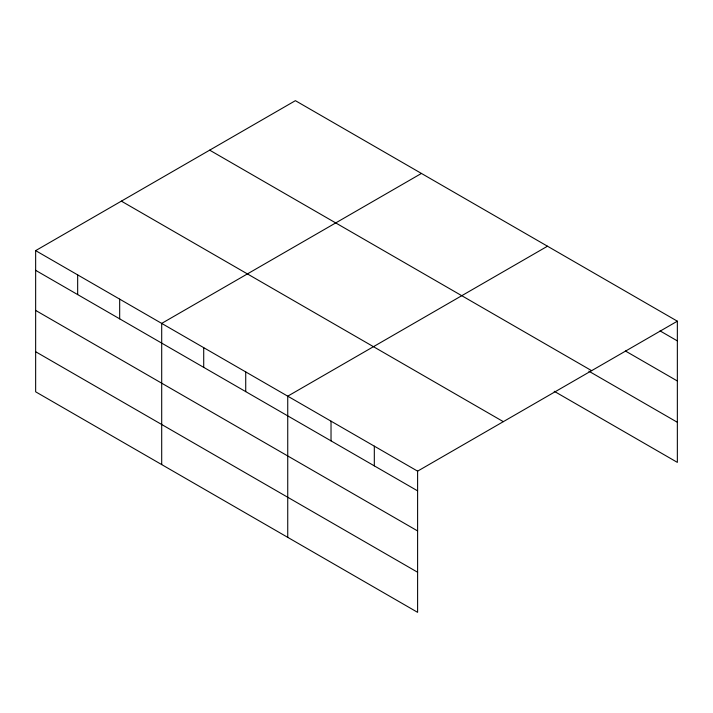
<?xml version="1.0" encoding="UTF-8"?>
<svg xmlns="http://www.w3.org/2000/svg" width="713" height="713" viewBox="0 0 713 713"><rect width="100%" height="100%" fill="white"/><g stroke="black" fill="none" stroke-linecap="round" stroke-linejoin="round"><path stroke-width="1.07" d="M417.604 530.944L417.604 471.15L35.65 250.628L35.65 391.811L417.604 612.333L417.604 530.944L35.65 310.422M554.215 391.285L677.35 462.372L677.35 321.189L295.396 100.667L35.65 250.628M421.436 173.437L161.699 323.399L161.699 464.582M547.486 246.208L287.74 396.17L287.74 537.361M417.604 471.15L677.35 321.189M660.033 330.894L677.35 340.894M625.408 350.992L677.35 380.983M209.675 150.158L591.638 370.671M588.849 371.188L677.35 422.283M121.362 201.137L503.325 421.659M35.65 270.334L417.604 490.856M35.65 351.723L417.604 572.245M374.316 446.16L374.316 465.865M331.028 421.16L331.028 440.875M245.727 371.919L245.727 391.624M203.713 347.659L203.713 367.364M119.677 299.139L119.677 318.854M77.664 274.888L77.664 294.594"/></g></svg>
